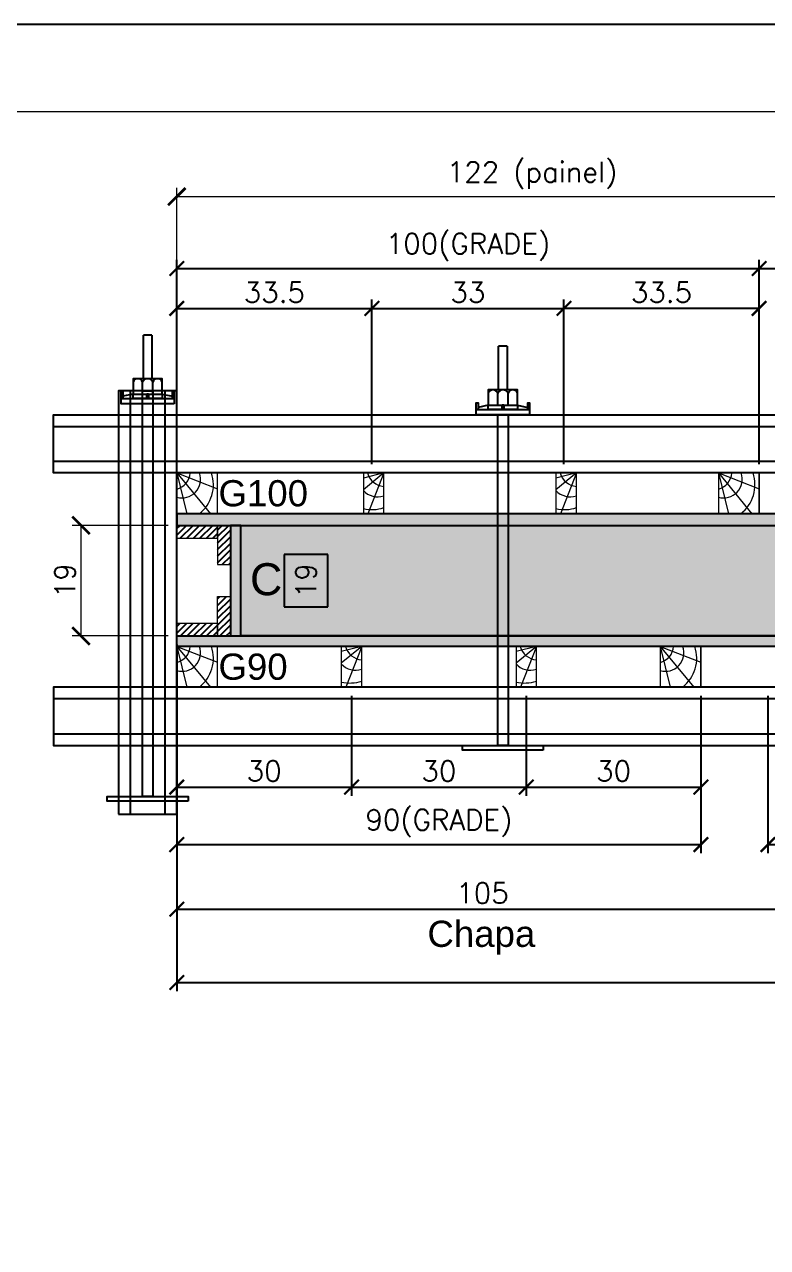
# Model space of a CAD drawing. Extents: x -23436 to 4767, y -4131 to 9755.
# Drawn here: x -15534.5 to -15279.3, y 2411.9 to 2832.3 of the extents above; entities that cross this region are included whole.
import ezdxf
from ezdxf.enums import TextEntityAlignment as Align

# ---------------------------------------------------------------- set-up
doc = ezdxf.new("R2010")
doc.units = 0
doc.header["$PDMODE"] = 2
doc.header["$PDSIZE"] = 10
doc.linetypes.add('CABLIN', pattern=[0.35, 0.25, -0.1])
doc.linetypes.add('HIDDEN', pattern=[9.525, 6.35, -3.175])
doc.layers.get('0').update_dxf_attribs({"lineweight": 13})
doc.layers.get('Defpoints').update_dxf_attribs({"lineweight": 13})
for name, color, linetype in [('Barra de Ancoragem', 20, 'Continuous'), ('CHAPA', 1, 'Continuous'), ('Concreto', 250, 'HIDDEN'), ('Cota', 4, 'Continuous'), ('Cota Seção (2x)', 4, 'Continuous'), ('Hachura', 252, 'CABLIN'), ('MB Logo', 254, 'Continuous'), ('Painéis', 30, 'Continuous'), ('Perfil Metálico', 224, 'Continuous'), ('TEXTO_GERAL', 7, 'Continuous')]:
    doc.layers.add(name, color=color, linetype=linetype)
for name, color, linetype, lineweight in [('contorno de painel', 7, 'Continuous', 13), ('FOLHA MB', 7, 'Continuous', 13), ('Madeira', 100, 'Continuous', 13), ('sarrafo', 93, 'Continuous', 13), ('Texto Seção', 7, 'Continuous', 15)]:
    doc.layers.add(name, color=color, linetype=linetype, lineweight=lineweight)
doc.layers.add('Laje_Perimetro', color=7, linetype='Continuous', plot=False)
doc.styles.add('ARIAL', font='arial.ttf', dxfattribs={"oblique": 15, "height": 25})
doc.styles.add('ROMANS', font='romans.shx')
doc.styles.add('SANSSERIF', font='sas_____.pfb')
doc.dimstyles.new('COTA SECAO', dxfattribs={"dimtxt": 7, "dimasz": 5, "dimexe": 3, "dimexo": 3, "dimgap": 2, "dimtad": 3, "dimdec": 1, "dimlfac": 0.5, "dimzin": 12, "dimdsep": 46, "dimtxsty": 'ROMANS', "dimblk": 'ARCHTICK', "dimcen": 0, "dimclrd": 4, "dimclre": 4, "dimclrt": 1, "dimadec": 1, "dimazin": 3, "dimtfac": 1, "dimtdec": 1, "dimtmove": 0, "dimatfit": 3, "dimldrblk": 'OBLIQUE', "dimfxl": 0, "dimtolj": 1, "dimtzin": 12, "dimarcsym": 0})
doc.dimstyles.new('SECÇÃO 2', dxfattribs={"dimtxt": 7, "dimasz": 6, "dimexe": 0.18, "dimexo": 2, "dimgap": -4, "dimtad": 3, "dimdec": 1, "dimlfac": 0.5, "dimzin": 12, "dimdsep": 46, "dimtxsty": 'ROMANS', "dimblk": 'ARCHTICK', "dimcen": 0.09, "dimse1": 1, "dimse2": 1, "dimsd1": 1, "dimsd2": 1, "dimclrd": 180, "dimclre": 5, "dimclrt": 1, "dimadec": 0, "dimazin": 3, "dimtfac": 1, "dimtdec": 1, "dimtofl": 0, "dimtmove": 0, "dimatfit": 3, "dimldrblk": 'ARCHTICK', "dimfxl": 0, "dimtolj": 1, "dimtzin": 0, "dimarcsym": 0})
pattern_1 = [(45, (-5979.23, 25551.5272), (-1.12253202, 1.12253202), [])]

# ---------------------------------------------------------------- blocks, each defined once
blk = doc.blocks.new('A$C169d8357')
at = {"layer": 'FOLHA MB', "color": 1}
for points in [[(0, 1199.94), (0, 149.94), (1485.02, 149.94), (1485.02, 1199.94)], [(70, 1169.94), (70, 179.94), (1455.02, 179.94), (1455.02, 1169.94)]]:
    blk.add_lwpolyline(points, close=True, dxfattribs=at)
blk = doc.blocks.new('ERTYERTYUYTURTYUTRYU')
at = {"layer": 'Barra de Ancoragem'}
for p, q in [((8963.33, 10873.8), (8963.33, 10855.54)), ((8964.88, 10869.68), (8964.1, 10873.21)), ((8985.14, 10863.2), (8985.14, 10866.14)), ((8964.88, 10859.66), (8964.1, 10856.13))]:
    blk.add_line(p, q, dxfattribs=at)
at = {"layer": 'Barra de Ancoragem', "flags": 128}
for points in [[(8961.54, 10855.54), (8961.54, 10873.8), (8963.33, 10873.8), (8963.33, 10855.54)], [(8963.33, 10873.8), (8965.7, 10873.8), (8965.7, 10873.21), (8963.33, 10873.21)], [(8963.33, 10869.68), (8964.88, 10869.68), (8964.88, 10859.66), (8963.33, 10859.66)], [(8963.33, 10856.13), (8965.7, 10856.13), (8965.7, 10855.54), (8963.33, 10855.54)]]:
    blk.add_lwpolyline(points, close=True, dxfattribs=at)
for points in [[(8964.88, 10859.66), (8970.14, 10859.66), (8970.14, 10869.68), (8964.88, 10869.68)], [(8985.14, 10863.2), (8970.14, 10863.2), (8970.14, 10866.14), (8985.14, 10866.14)], [(8964.88, 10864.37), (8963.33, 10864.37), (8963.33, 10864.96), (8964.88, 10864.96), (8964.88, 10864.37), (8964.88, 10864.96)]]:
    blk.add_lwpolyline(points, dxfattribs=at)
for points in [[(8964.88, 10866.44), (8968.96, 10866.44, 0.729796), (8968.96, 10869.68, 0.729796)], [(8964.88, 10862.9), (8968.96, 10862.9, 0.666667), (8968.96, 10866.44, 0.666667)]]:
    blk.add_lwpolyline(points, format="xyb", dxfattribs=at)
at = {"layer": 'Barra de Ancoragem'}
blk.add_arc((8968.44, 10861.28), 1.7, 287.7564, 72.2436, dxfattribs=at)
blk = doc.blocks.new('*D1326')
at = {"layer": 'contorno de painel', "color": 180, "lineweight": -2, "transparency": 16777216}
for p, q in [((-15169.08, 2655.22), (-15195.08, 2655.22)), ((-15195.08, 2655.22), (-15195.08, 2640.22)), ((-15169.08, 2640.22), (-15169.08, 2655.22)), ((-15195.08, 2640.22), (-15169.08, 2640.22))]:
    blk.add_line(p, q, dxfattribs=at)
at = {"layer": 'Defpoints', "color": 0, "transparency": 16777216}
for p in [(-14990.18, 2660.12), (-14990.18, 2636.22), (-15460.18, 2622.12)]:
    blk.add_point(p, dxfattribs=at)
at = {"layer": 'contorno de painel', "color": 1, "transparency": 16777216, "insert": (-15182.08, 2647.72), "char_height": 7, "attachment_point": 5, "style": 'ROMANS'}
blk.add_mtext('\\A1;235', dxfattribs=at)
blk = doc.blocks.new('_ArchTick')
at = {"color": 0, "linetype": 'ByBlock', "const_width": 0.15}
blk.add_lwpolyline([(-0.5, -0.5), (0.5, 0.5)], dxfattribs=at)
blk = doc.blocks.new('*D1327')
at = {"layer": 'contorno de painel', "color": 180, "lineweight": -2, "transparency": 16777216}
for p, q in [((-15430.31, 2650.12), (-15445.31, 2650.12)), ((-15445.31, 2650.12), (-15445.31, 2632.12)), ((-15430.31, 2632.12), (-15430.31, 2650.12)), ((-15445.31, 2632.12), (-15430.31, 2632.12))]:
    blk.add_line(p, q, dxfattribs=at)
at = {"layer": 'Defpoints', "color": 0, "transparency": 16777216}
for p in [(-15460.18, 2660.12), (-15426.31, 2660.12), (-15460.18, 2622.12)]:
    blk.add_point(p, dxfattribs=at)
at = {"layer": 'contorno de painel', "color": 1, "transparency": 16777216, "insert": (-15437.81, 2641.12), "char_height": 7, "attachment_point": 5, "rotation": 90, "style": 'ROMANS'}
blk.add_mtext('\\A1;19', dxfattribs=at)
blk = doc.blocks.new('*D1331')
at = {"layer": 'Cota', "color": 4, "lineweight": -2, "transparency": 16777216}
for p, q in [((-15282.18, 2681.16), (-15282.18, 2751.4)), ((-15245.18, 2681.12), (-15245.18, 2751.4)), ((-15282.18, 2748.4), (-15245.18, 2748.4))]:
    blk.add_line(p, q, dxfattribs=at)
at = {"layer": 'Defpoints', "color": 0, "transparency": 16777216}
for p in [(-15245.18, 2748.4), (-15282.18, 2678.16), (-15245.18, 2678.12)]:
    blk.add_point(p, dxfattribs=at)
at = {"layer": 'Cota', "color": 4, "lineweight": -2, "transparency": 16777216, "xscale": 5, "yscale": 5, "zscale": 5, "rotation": 180}
blk.add_blockref('_ArchTick', (-15282.18, 2748.4), dxfattribs=at)
at = {"layer": 'Cota', "color": 4, "lineweight": -2, "transparency": 16777216, "xscale": 5, "yscale": 5, "zscale": 5}
blk.add_blockref('_ArchTick', (-15245.18, 2748.4), dxfattribs=at)
at = {"layer": 'Cota', "color": 1, "transparency": 16777216, "insert": (-15263.68, 2753.9), "char_height": 7, "attachment_point": 5, "style": 'ROMANS'}
blk.add_mtext('\\A1;18.5', dxfattribs=at)
blk = doc.blocks.new('_OBLIQUE')
at = {"color": 0, "linetype": 'ByBlock', "lineweight": -2}
for p, q in [((0, 0), (-1, 0)), ((-0.5, -0.5), (0.5, 0.5))]:
    blk.add_line(p, q, dxfattribs=at)
blk = doc.blocks.new('*D1247')
at = {"layer": 'Cota Seção (2x)', "color": 4, "lineweight": 5, "transparency": 16777216}
for p, q in [((-15485.18, 2660.12), (-15518.1, 2660.12)), ((-15515.1, 2660.12), (-15515.1, 2622.12)), ((-15485.18, 2622.12), (-15518.1, 2622.12))]:
    blk.add_line(p, q, dxfattribs=at)
at = {"layer": 'Defpoints', "color": 0, "transparency": 16777216}
for p in [(-15482.18, 2660.12), (-15515.1, 2622.12), (-15482.18, 2622.12)]:
    blk.add_point(p, dxfattribs=at)
at = {"layer": 'Cota Seção (2x)', "color": 4, "lineweight": 5, "transparency": 16777216, "xscale": 6, "yscale": 6, "zscale": 6}
for p, rotation in [((-15515.1, 2660.12), 90), ((-15515.1, 2622.12), 270)]:
    blk.add_blockref('_ArchTick', p, dxfattribs=dict(at, rotation=rotation))
at = {"layer": 'Cota Seção (2x)', "color": 1, "transparency": 16777216, "insert": (-15520.6, 2641.12), "char_height": 7, "attachment_point": 5, "rotation": 90, "style": 'ROMANS'}
blk.add_mtext('\\A1;19', dxfattribs=at)
blk = doc.blocks.new('*D1249')
at = {"layer": 'Cota', "color": 4, "lineweight": -2, "transparency": 16777216}
for p, q in [((-15482.18, 2615.52), (-15482.18, 2547.41)), ((-15302.18, 2601.52), (-15302.18, 2547.41)), ((-15482.18, 2550.41), (-15302.18, 2550.41))]:
    blk.add_line(p, q, dxfattribs=at)
at = {"layer": 'Defpoints', "color": 0, "transparency": 16777216}
for p in [(-15482.18, 2618.52), (-15302.18, 2604.52), (-15302.18, 2550.41)]:
    blk.add_point(p, dxfattribs=at)
at = {"layer": 'Cota', "color": 4, "lineweight": -2, "transparency": 16777216, "xscale": 5, "yscale": 5, "zscale": 5, "rotation": 180}
blk.add_blockref('_ArchTick', (-15482.18, 2550.41), dxfattribs=at)
at = {"layer": 'Cota', "color": 4, "lineweight": -2, "transparency": 16777216, "xscale": 5, "yscale": 5, "zscale": 5}
blk.add_blockref('_ArchTick', (-15302.18, 2550.41), dxfattribs=at)
at = {"layer": 'Cota', "color": 1, "transparency": 16777216, "insert": (-15392.18, 2557.75), "char_height": 7, "attachment_point": 5, "style": 'ROMANS'}
blk.add_mtext('\\A1;90(GRADE)', dxfattribs=at)
blk = doc.blocks.new('PONTALETE')
at = {"layer": 'Madeira'}
for q in [(2.71, 7), (7, 5.76), (7, 1.74)]:
    blk.add_line((0, 0), q, dxfattribs=at)
blk.add_lwpolyline([(0, 0), (7, 0), (7, 7), (0, 7)], close=True, dxfattribs=at)
for centre, radius, start, end in [((2.04, 0.06), 6.23, 37.2818, 109.0913), ((1.09, 0.9), 3.19, 343.603, 109.9847), ((-0.21, -0.78), 3.09, 14.6322, 86.0383)]:
    blk.add_arc(centre, radius, start, end, dxfattribs=at)
blk = doc.blocks.new('MEIO PONTALETE')
at = {"layer": 'Madeira'}
for q in [(2.71, 7), (3.5, 2.88), (3.5, 0.87)]:
    blk.add_line((0, 0), q, dxfattribs=at)
blk.add_lwpolyline([(0, 0), (3.5, 0), (3.5, 7), (0, 7)], close=True, dxfattribs=at)
for centre, radius, start, end in [((2.04, 0.06), 6.23, 76.4499, 109.0913), ((1.09, 0.9), 3.19, 40.9063, 109.9847), ((-0.21, -0.78), 3.09, 14.6322, 86.0383)]:
    blk.add_arc(centre, radius, start, end, dxfattribs=at)
blk = doc.blocks.new('*D1250')
at = {"layer": 'Cota', "color": 4, "lineweight": -2, "transparency": 16777216}
for p, q in [((-15482.18, 2601.52), (-15482.18, 2567.19)), ((-15422.18, 2601.52), (-15422.18, 2567.19)), ((-15482.18, 2570.19), (-15422.18, 2570.19))]:
    blk.add_line(p, q, dxfattribs=at)
at = {"layer": 'Defpoints', "color": 0, "transparency": 16777216}
for p in [(-15482.18, 2604.52), (-15422.18, 2604.52), (-15422.18, 2570.19)]:
    blk.add_point(p, dxfattribs=at)
at = {"layer": 'Cota', "color": 4, "lineweight": -2, "transparency": 16777216, "xscale": 5, "yscale": 5, "zscale": 5, "rotation": 180}
blk.add_blockref('_ArchTick', (-15482.18, 2570.19), dxfattribs=at)
at = {"layer": 'Cota', "color": 4, "lineweight": -2, "transparency": 16777216, "xscale": 5, "yscale": 5, "zscale": 5}
blk.add_blockref('_ArchTick', (-15422.18, 2570.19), dxfattribs=at)
at = {"layer": 'Cota', "color": 1, "transparency": 16777216, "insert": (-15452.18, 2575.69), "char_height": 7, "attachment_point": 5, "style": 'ROMANS'}
blk.add_mtext('\\A1;30', dxfattribs=at)
blk = doc.blocks.new('*D1251')
at = {"layer": 'Cota', "color": 4, "lineweight": -2, "transparency": 16777216}
for p, q in [((-15422.18, 2601.52), (-15422.18, 2567.19)), ((-15362.18, 2601.52), (-15362.18, 2567.19)), ((-15422.18, 2570.19), (-15362.18, 2570.19))]:
    blk.add_line(p, q, dxfattribs=at)
at = {"layer": 'Defpoints', "color": 0, "transparency": 16777216}
for p in [(-15422.18, 2604.52), (-15362.18, 2604.52), (-15362.18, 2570.19)]:
    blk.add_point(p, dxfattribs=at)
at = {"layer": 'Cota', "color": 4, "lineweight": -2, "transparency": 16777216, "xscale": 5, "yscale": 5, "zscale": 5, "rotation": 180}
blk.add_blockref('_ArchTick', (-15422.18, 2570.19), dxfattribs=at)
at = {"layer": 'Cota', "color": 4, "lineweight": -2, "transparency": 16777216, "xscale": 5, "yscale": 5, "zscale": 5}
blk.add_blockref('_ArchTick', (-15362.18, 2570.19), dxfattribs=at)
at = {"layer": 'Cota', "color": 1, "transparency": 16777216, "insert": (-15392.18, 2575.69), "char_height": 7, "attachment_point": 5, "style": 'ROMANS'}
blk.add_mtext('\\A1;30', dxfattribs=at)
blk = doc.blocks.new('*D1252')
at = {"layer": 'Cota', "color": 4, "lineweight": -2, "transparency": 16777216}
for p, q in [((-15362.18, 2601.52), (-15362.18, 2567.19)), ((-15302.18, 2601.52), (-15302.18, 2567.19)), ((-15362.18, 2570.19), (-15302.18, 2570.19))]:
    blk.add_line(p, q, dxfattribs=at)
at = {"layer": 'Defpoints', "color": 0, "transparency": 16777216}
for p in [(-15362.18, 2604.52), (-15302.18, 2604.52), (-15302.18, 2570.19)]:
    blk.add_point(p, dxfattribs=at)
at = {"layer": 'Cota', "color": 4, "lineweight": -2, "transparency": 16777216, "xscale": 5, "yscale": 5, "zscale": 5, "rotation": 180}
blk.add_blockref('_ArchTick', (-15362.18, 2570.19), dxfattribs=at)
at = {"layer": 'Cota', "color": 4, "lineweight": -2, "transparency": 16777216, "xscale": 5, "yscale": 5, "zscale": 5}
blk.add_blockref('_ArchTick', (-15302.18, 2570.19), dxfattribs=at)
at = {"layer": 'Cota', "color": 1, "transparency": 16777216, "insert": (-15332.18, 2575.69), "char_height": 7, "attachment_point": 5, "style": 'ROMANS'}
blk.add_mtext('\\A1;30', dxfattribs=at)
blk = doc.blocks.new('*D1253')
at = {"layer": 'Cota', "color": 4, "lineweight": -2, "transparency": 16777216}
for p, q in [((-15279.18, 2601.52), (-15279.18, 2547.41)), ((-15079.18, 2601.52), (-15079.18, 2547.41)), ((-15279.18, 2550.41), (-15079.18, 2550.41))]:
    blk.add_line(p, q, dxfattribs=at)
at = {"layer": 'Defpoints', "color": 0, "transparency": 16777216}
for p in [(-15279.18, 2604.52), (-15079.18, 2604.52), (-15079.18, 2550.41)]:
    blk.add_point(p, dxfattribs=at)
at = {"layer": 'Cota', "color": 4, "lineweight": -2, "transparency": 16777216, "xscale": 5, "yscale": 5, "zscale": 5, "rotation": 180}
blk.add_blockref('_ArchTick', (-15279.18, 2550.41), dxfattribs=at)
at = {"layer": 'Cota', "color": 4, "lineweight": -2, "transparency": 16777216, "xscale": 5, "yscale": 5, "zscale": 5}
blk.add_blockref('_ArchTick', (-15079.18, 2550.41), dxfattribs=at)
at = {"layer": 'Cota', "color": 1, "transparency": 16777216, "insert": (-15179.18, 2557.75), "char_height": 7, "attachment_point": 5, "style": 'ROMANS'}
blk.add_mtext('\\A1;100(GRADE)', dxfattribs=at)
blk = doc.blocks.new('*D1254')
at = {"layer": 'Cota', "color": 4, "lineweight": -2, "transparency": 16777216}
for p, q in [((-15272.18, 2615.52), (-15272.18, 2525.23)), ((-15482.18, 2601.52), (-15482.18, 2525.23)), ((-15482.18, 2528.23), (-15272.18, 2528.23))]:
    blk.add_line(p, q, dxfattribs=at)
at = {"layer": 'Defpoints', "color": 0, "transparency": 16777216}
for p in [(-15272.18, 2618.52), (-15482.18, 2604.52), (-15272.18, 2528.23)]:
    blk.add_point(p, dxfattribs=at)
at = {"layer": 'Cota', "color": 4, "lineweight": -2, "transparency": 16777216, "xscale": 5, "yscale": 5, "zscale": 5, "rotation": 180}
blk.add_blockref('_ArchTick', (-15482.18, 2528.23), dxfattribs=at)
at = {"layer": 'Cota', "color": 4, "lineweight": -2, "transparency": 16777216, "xscale": 5, "yscale": 5, "zscale": 5}
blk.add_blockref('_ArchTick', (-15272.18, 2528.23), dxfattribs=at)
at = {"layer": 'Cota', "color": 1, "transparency": 16777216, "insert": (-15377.18, 2533.73), "char_height": 7, "attachment_point": 5, "style": 'ROMANS'}
blk.add_mtext('\\A1;105 ', dxfattribs=at)
blk = doc.blocks.new('*D1262')
at = {"layer": 'Cota Seção (2x)', "color": 4, "lineweight": 5, "transparency": 16777216}
for p, q in [((-15482.18, 2681.17), (-15482.18, 2776.08)), ((-15238.18, 2667.12), (-15238.18, 2776.08)), ((-15482.18, 2773.08), (-15238.18, 2773.08))]:
    blk.add_line(p, q, dxfattribs=at)
at = {"layer": 'Defpoints', "color": 0, "transparency": 16777216}
for p in [(-15238.18, 2773.08), (-15482.18, 2678.17), (-15238.18, 2664.12)]:
    blk.add_point(p, dxfattribs=at)
at = {"layer": 'Cota Seção (2x)', "color": 4, "lineweight": 5, "transparency": 16777216, "xscale": 6, "yscale": 6, "zscale": 6, "rotation": 180}
blk.add_blockref('_ArchTick', (-15482.18, 2773.08), dxfattribs=at)
at = {"layer": 'Cota Seção (2x)', "color": 4, "lineweight": 5, "transparency": 16777216, "xscale": 6, "yscale": 6, "zscale": 6}
blk.add_blockref('_ArchTick', (-15238.18, 2773.08), dxfattribs=at)
at = {"layer": 'Cota Seção (2x)', "color": 1, "transparency": 16777216, "insert": (-15360.18, 2780.41), "char_height": 7, "attachment_point": 5, "style": 'ROMANS'}
blk.add_mtext('\\A1;122 (painel)', dxfattribs=at)
blk = doc.blocks.new('*D1280')
at = {"layer": 'Cota', "color": 4, "lineweight": -2, "transparency": 16777216}
for p, q in [((-15482.18, 2619.12), (-15482.18, 2499.99)), ((-15028.18, 2619.12), (-15028.18, 2499.99)), ((-15482.18, 2502.99), (-15028.18, 2502.99))]:
    blk.add_line(p, q, dxfattribs=at)
at = {"layer": 'Defpoints', "color": 0, "transparency": 16777216}
for p in [(-15482.18, 2622.12), (-15028.18, 2622.12), (-15028.18, 2502.99)]:
    blk.add_point(p, dxfattribs=at)
at = {"layer": 'Cota', "color": 4, "lineweight": -2, "transparency": 16777216, "xscale": 5, "yscale": 5, "zscale": 5, "rotation": 180}
blk.add_blockref('_ArchTick', (-15482.18, 2502.99), dxfattribs=at)
at = {"layer": 'Cota', "color": 4, "lineweight": -2, "transparency": 16777216, "xscale": 5, "yscale": 5, "zscale": 5}
blk.add_blockref('_ArchTick', (-15028.18, 2502.99), dxfattribs=at)
at = {"layer": 'Cota', "color": 1, "transparency": 16777216, "insert": (-15255.18, 2508.49), "char_height": 7, "attachment_point": 5, "style": 'ROMANS'}
blk.add_mtext('\\A1;227', dxfattribs=at)
blk = doc.blocks.new('*D1339')
at = {"layer": 'Cota Seção (2x)', "color": 4, "lineweight": -2, "transparency": 16777216}
for p, q in [((-15482.18, 2681.16), (-15482.18, 2737.69)), ((-15415.18, 2681.13), (-15415.18, 2737.69)), ((-15482.18, 2734.69), (-15415.18, 2734.69))]:
    blk.add_line(p, q, dxfattribs=at)
at = {"layer": 'Defpoints', "color": 0, "transparency": 16777216}
for p in [(-15415.18, 2734.69), (-15482.18, 2678.16), (-15415.18, 2678.13)]:
    blk.add_point(p, dxfattribs=at)
at = {"layer": 'Cota Seção (2x)', "color": 4, "lineweight": -2, "transparency": 16777216, "xscale": 5, "yscale": 5, "zscale": 5, "rotation": 180}
blk.add_blockref('_ArchTick', (-15482.18, 2734.69), dxfattribs=at)
at = {"layer": 'Cota Seção (2x)', "color": 4, "lineweight": -2, "transparency": 16777216, "xscale": 5, "yscale": 5, "zscale": 5}
blk.add_blockref('_ArchTick', (-15415.18, 2734.69), dxfattribs=at)
at = {"layer": 'Cota Seção (2x)', "color": 1, "transparency": 16777216, "insert": (-15448.68, 2740.19), "char_height": 7, "attachment_point": 5, "style": 'ROMANS'}
blk.add_mtext('\\A1;33.5', dxfattribs=at)
blk = doc.blocks.new('*D1340')
at = {"layer": 'Cota Seção (2x)', "color": 4, "lineweight": -2, "transparency": 16777216}
for p, q in [((-15349.22, 2681.15), (-15349.22, 2737.69)), ((-15282.18, 2681.16), (-15282.18, 2737.69)), ((-15282.18, 2734.69), (-15349.22, 2734.69))]:
    blk.add_line(p, q, dxfattribs=at)
at = {"layer": 'Defpoints', "color": 0, "transparency": 16777216}
for p in [(-15349.22, 2734.69), (-15349.22, 2678.15), (-15282.18, 2678.16)]:
    blk.add_point(p, dxfattribs=at)
at = {"layer": 'Cota Seção (2x)', "color": 4, "lineweight": -2, "transparency": 16777216, "xscale": 5, "yscale": 5, "zscale": 5, "rotation": 180}
blk.add_blockref('_ArchTick', (-15349.22, 2734.69), dxfattribs=at)
at = {"layer": 'Cota Seção (2x)', "color": 4, "lineweight": -2, "transparency": 16777216, "xscale": 5, "yscale": 5, "zscale": 5}
blk.add_blockref('_ArchTick', (-15282.18, 2734.69), dxfattribs=at)
at = {"layer": 'Cota Seção (2x)', "color": 1, "transparency": 16777216, "insert": (-15315.7, 2740.19), "char_height": 7, "attachment_point": 5, "style": 'ROMANS'}
blk.add_mtext('\\A1;33.5', dxfattribs=at)
blk = doc.blocks.new('*D1341')
at = {"layer": 'Cota Seção (2x)', "color": 4, "lineweight": -2, "transparency": 16777216}
for p, q in [((-15415.18, 2681.16), (-15415.18, 2737.69)), ((-15349.22, 2681.15), (-15349.22, 2737.69)), ((-15415.18, 2734.69), (-15349.22, 2734.69))]:
    blk.add_line(p, q, dxfattribs=at)
at = {"layer": 'Defpoints', "color": 0, "transparency": 16777216}
for p in [(-15349.22, 2734.69), (-15415.18, 2678.16), (-15349.22, 2678.15)]:
    blk.add_point(p, dxfattribs=at)
at = {"layer": 'Cota Seção (2x)', "color": 4, "lineweight": -2, "transparency": 16777216, "xscale": 5, "yscale": 5, "zscale": 5, "rotation": 180}
blk.add_blockref('_ArchTick', (-15415.18, 2734.69), dxfattribs=at)
at = {"layer": 'Cota Seção (2x)', "color": 4, "lineweight": -2, "transparency": 16777216, "xscale": 5, "yscale": 5, "zscale": 5}
blk.add_blockref('_ArchTick', (-15349.22, 2734.69), dxfattribs=at)
at = {"layer": 'Cota Seção (2x)', "color": 1, "transparency": 16777216, "insert": (-15382.2, 2740.19), "char_height": 7, "attachment_point": 5, "style": 'ROMANS'}
blk.add_mtext('\\A1;33', dxfattribs=at)
blk = doc.blocks.new('*D1342')
at = {"layer": 'Cota Seção (2x)', "color": 4, "lineweight": -2, "transparency": 16777216}
for p, q in [((-15482.18, 2681.16), (-15482.18, 2751.4)), ((-15282.18, 2681.12), (-15282.18, 2751.4)), ((-15482.18, 2748.4), (-15282.18, 2748.4))]:
    blk.add_line(p, q, dxfattribs=at)
at = {"layer": 'Defpoints', "color": 0, "transparency": 16777216}
for p in [(-15282.18, 2748.4), (-15482.18, 2678.16), (-15282.18, 2678.12)]:
    blk.add_point(p, dxfattribs=at)
at = {"layer": 'Cota Seção (2x)', "color": 4, "lineweight": -2, "transparency": 16777216, "xscale": 5, "yscale": 5, "zscale": 5, "rotation": 180}
blk.add_blockref('_ArchTick', (-15482.18, 2748.4), dxfattribs=at)
at = {"layer": 'Cota Seção (2x)', "color": 4, "lineweight": -2, "transparency": 16777216, "xscale": 5, "yscale": 5, "zscale": 5}
blk.add_blockref('_ArchTick', (-15282.18, 2748.4), dxfattribs=at)
at = {"layer": 'Cota Seção (2x)', "color": 1, "transparency": 16777216, "insert": (-15382.18, 2755.73), "char_height": 7, "attachment_point": 5, "style": 'ROMANS'}
blk.add_mtext('\\A1;100(GRADE)', dxfattribs=at)

msp = doc.modelspace()

# ---------------------------------------------------------------- hatches: boundary and pattern name
at = {"layer": 'Concreto'}
h = msp.add_hatch(dxfattribs=at)
h.set_pattern_fill('AR-CONC', color=256, scale=0.1, angle=-270)
h.set_pattern_definition([(140, (1422.901, 4570.816), (1.593909, 18.218467), [1.905, -20.955]), (85, (1422.901, 4570.816), (-19.105685, -3.524342), [1.524, -16.764058]), (190.45144, (1423.034, 4572.334), (-17.511775, 14.694125), [1.619, -17.809024]), (136.1842, (1417.82, 4570.816), (4.204233, 27.107904), [2.8575, -31.4325]), (186.63556, (1418.171, 4573.075), (-24.742612, 23.740413), [2.428502, -26.71356]), (81.18415, (1417.82, 4570.816), (-24.742612, 23.740413), [2.285997, -25.145973]), (111, (1419.091, 4573.356), (10.22652, 15.161439), [1.905, -20.955]), (56, (1419.091, 4573.356), (-18.418797, 6.180203), [1.524, -16.764]), (161.45145, (1419.943, 4574.62), (-8.192277, 21.341642), [1.619, -17.808994]), (127.5, (1422.901, 4570.816), (-8.455504, 0.3088603), [0, -16.5608, 0, -17.018, 0, -16.8275]), (97.5, (1422.901, 4570.816), (-10.0180575, 6.6819663), [0, -9.7028, 0, -16.1798, 0, -6.4135]), (57.5, (1422.901, 4565.1516), (0.5728744, 13.5590595), [0, -6.35, 0, -19.812, 0, -26.289]), (47.5, (1422.901, 4562.612), (-2.542649, 14.812918), [0, -8.255, 0, -13.1572, 0, -18.669])])
h.paths.add_polyline_path([(-15460.182, 2622.119), (-15460.182, 2660.119), (-14990.182, 2660.119), (-14990.182, 2164.117), (-15460.182, 2164.117), (-15460.182, 2202.117), (-15028.182, 2202.117), (-15028.182, 2622.119)])
at = {"layer": 'Hachura'}
h = msp.add_hatch(color=256, dxfattribs=at)
h.dxf.hatch_style = 1
h.paths.add_polyline_path([(-14968.182, 2660.119), (-14968.182, 2664.119), (-15482.182, 2664.119), (-15482.182, 2660.119)])
h = msp.add_hatch(dxfattribs=at)
h.set_pattern_fill('ANSI31', color=256, scale=0.5, style=0)
h.set_pattern_definition([(45, (-5979.23, 25551.5272), (-1.12253202, 1.12253202), [])])
h.paths.add_polyline_path([(-15468.182, 2660.119), (-15468.182, 2655.719), (-15482.182, 2655.719), (-15482.182, 2660.119)])
h = msp.add_hatch(dxfattribs=at)
h.set_pattern_fill('ANSI31', color=256, scale=0.5, style=0)
h.set_pattern_definition([(45, (-5979.23, 25541.5272), (-1.12253202, 1.12253202), [])])
h.paths.add_polyline_path([(-15468.182, 2660.119), (-15463.782, 2660.119), (-15463.782, 2646.619), (-15468.182, 2646.619)])
h = msp.add_hatch(color=256, dxfattribs=at)
h.dxf.hatch_style = 1
h.paths.add_polyline_path([(-15460.182, 2660.119), (-15463.782, 2660.119), (-15463.782, 2622.119), (-15460.182, 2622.119)])
h = msp.add_hatch(dxfattribs=at)
h.set_pattern_fill('ANSI31', color=256, scale=0.5, style=0)
h.set_pattern_definition(pattern_1)
h.paths.add_polyline_path([(-15468.182, 2622.119), (-15463.782, 2622.119), (-15463.782, 2635.619), (-15468.182, 2635.619)])
h = msp.add_hatch(dxfattribs=at)
h.set_pattern_fill('ANSI31', color=256, scale=0.5, style=0)
h.set_pattern_definition(pattern_1)
h.paths.add_polyline_path([(-15468.182, 2622.119), (-15468.182, 2626.519), (-15482.182, 2626.519), (-15482.182, 2622.119)])
h = msp.add_hatch(color=256, dxfattribs=at)
h.dxf.hatch_style = 1
h.paths.add_polyline_path([(-15028.182, 2618.519), (-15028.182, 2622.119), (-15482.182, 2622.119), (-15482.182, 2618.519)])

# ---------------------------------------------------------------- linework, layer by layer
msp.add_lwpolyline([(-15482.182, 2604.519), (-15482.182, 2618.519), (-15302.182, 2618.519), (-15302.182, 2604.519)], close=True)
at = {"layer": 'Barra de Ancoragem', "flags": 128}
for points in [[(-15493.958, 2566.895), (-15493.958, 2706.322), (-15490.406, 2706.322), (-15490.406, 2566.895)], [(-15371.958, 2584.519), (-15371.958, 2698.119), (-15368.406, 2698.119), (-15368.406, 2584.519)], [(-15356.314, 2582.919), (-15384.05, 2582.919), (-15384.05, 2584.519), (-15356.314, 2584.519)], [(-15478.314, 2565.295), (-15506.05, 2565.295), (-15506.05, 2566.895), (-15478.314, 2566.895)]]:
    msp.add_lwpolyline(points, close=True, dxfattribs=at)
at = {"layer": 'CHAPA'}
for points in [[(-14968.182, 2660.119), (-14968.182, 2664.119), (-15482.182, 2664.119), (-15482.182, 2660.119)], [(-15460.182, 2660.119), (-15463.782, 2660.119), (-15463.782, 2622.119), (-15460.182, 2622.119)], [(-15482.182, 2622.119), (-15028.182, 2622.119), (-15028.182, 2618.519), (-15482.182, 2618.519)]]:
    msp.add_lwpolyline(points, close=True, dxfattribs=at)
at = {"layer": 'contorno de painel'}
for points in [[(-14990.182, 2164.117), (-14990.182, 2202.117), (-14990.182, 2202.117), (-14990.182, 2660.119), (-15460.182, 2660.119), (-15460.182, 2622.119), (-15028.182, 2622.119), (-15028.182, 2202.117), (-15460.182, 2202.117), (-15460.182, 2164.117)], [(-15028.182, 2622.119), (-15482.182, 2622.119), (-15482.182, 2618.519), (-15028.182, 2618.519)]]:
    msp.add_lwpolyline(points, close=True, dxfattribs=at)
at = {"layer": 'Laje_Perimetro'}
msp.add_lwpolyline([(-14436.356, 2832.259), (-15921.377, 2832.259), (-15921.377, 1782.259), (-14436.356, 1782.259)], close=True, dxfattribs=at)
at = {"layer": 'Madeira'}
msp.add_lwpolyline([(-15482.182, 2664.119), (-15482.182, 2678.119), (-15282.182, 2678.119), (-15282.182, 2664.119)], close=True, dxfattribs=at)
at = {"layer": 'Painéis', "color": 32, "true_color": 0xcd6928}
msp.add_lwpolyline([(-15460.182, 2622.119), (-15460.182, 2660.119), (-14990.182, 2660.119), (-14990.182, 2164.117), (-15460.182, 2164.117), (-15460.182, 2202.117), (-15028.182, 2202.117), (-15028.182, 2622.119)], close=True, dxfattribs=at)
at = {"layer": 'Perfil Metálico'}
for points in [[(-15502.182, 2560.895), (-15482.182, 2560.895), (-15482.182, 2706.322), (-15502.182, 2706.322)], [(-15486.182, 2706.322), (-15498.182, 2706.322), (-15498.182, 2560.895), (-15486.182, 2560.895)], [(-14924.603, 2698.119), (-14924.603, 2678.119), (-15524.58, 2678.119), (-15524.58, 2698.119)], [(-15524.58, 2682.119), (-15524.58, 2694.119), (-14924.603, 2694.119), (-14924.603, 2682.119)], [(-15031.782, 2584.519), (-15031.782, 2604.519), (-15524.58, 2604.519), (-15524.58, 2584.519)], [(-15524.58, 2600.519), (-15524.58, 2588.519), (-15031.782, 2588.519), (-15031.782, 2600.519)]]:
    msp.add_lwpolyline(points, close=True, dxfattribs=at)
at = {"layer": 'sarrafo'}
for points in [[(-15482.182, 2655.719), (-15468.182, 2655.719), (-15468.182, 2660.119), (-15482.182, 2660.119)], [(-15482.182, 2655.719), (-15468.182, 2655.719), (-15468.182, 2660.119), (-15482.182, 2660.119)], [(-15463.782, 2646.619), (-15463.782, 2660.119), (-15468.182, 2660.119), (-15468.182, 2646.619)], [(-15463.782, 2646.619), (-15463.782, 2660.119), (-15468.182, 2660.119), (-15468.182, 2646.619)], [(-15463.782, 2635.619), (-15463.782, 2622.119), (-15468.182, 2622.119), (-15468.182, 2635.619)], [(-15463.782, 2635.619), (-15463.782, 2622.119), (-15468.182, 2622.119), (-15468.182, 2635.619)], [(-15482.182, 2626.519), (-15468.182, 2626.519), (-15468.182, 2622.119), (-15482.182, 2622.119)], [(-15482.182, 2626.519), (-15468.182, 2626.519), (-15468.182, 2622.119), (-15482.182, 2622.119)]]:
    msp.add_lwpolyline(points, close=True, dxfattribs=at)

# ---------------------------------------------------------------- block references
at = {"rotation": 89.99999985324504}
for p in [(-4627.513, -6259.623), (-4505.513, -6263.426)]:
    msp.add_blockref('ERTYERTYUYTURTYUTRYU', p, dxfattribs=at)
at = {"layer": 'Madeira'}
for name, p, xscale, yscale, zscale, rotation in [('PONTALETE', (-15482.182, 2678.119), 2, 2, 2, 270), ('MEIO PONTALETE', (-15411.115, 2678.119), 1.999999997962732, 1.999999997962732, 1.999999997962732, 179.9999999999999), ('MEIO PONTALETE', (-15344.957, 2678.119), 1.999999997962732, 1.999999997962732, 1.999999997962732, 179.9999999999999), ('PONTALETE', (-15296.182, 2678.119), 2, 2, 2, 270), ('PONTALETE', (-15482.182, 2618.519), 2, 2, 2, 269.9999999999999), ('MEIO PONTALETE', (-15418.682, 2618.519), 1.999999997962732, 1.999999997962732, 1.999999997962732, 179.9999999999999), ('MEIO PONTALETE', (-15358.682, 2618.519), 1.999999997962732, 1.999999997962732, 1.999999997962732, 179.9999999999999), ('PONTALETE', (-15316.182, 2618.519), 2, 2, 2, 269.9999999999999)]:
    msp.add_blockref(name, p, dxfattribs=dict(at, xscale=xscale, yscale=yscale, zscale=zscale, rotation=rotation))
at = {"layer": 'MB Logo'}
msp.add_blockref('A$C169d8357', (-15921.377, 1632.321), dxfattribs=at)

# ---------------------------------------------------------------- texts
at = {"layer": 'Texto Seção', "color": 0, "linetype": 'Continuous', "style": 'SANSSERIF'}
for s, p in [('G100', (-15467.868, 2671.156)), ('G90', (-15467.868, 2611.556))]:
    msp.add_text(s, height=9, dxfattribs=at).set_placement(p, align=Align.MIDDLE_LEFT)
at = {"layer": 'TEXTO_GERAL', "style": 'ARIAL'}
msp.add_text('C', height=11, dxfattribs=at).set_placement((-15451.499, 2641.608), align=Align.MIDDLE_CENTER)
at = {"layer": 'TEXTO_GERAL', "color": 0, "linetype": 'Continuous', "style": 'SANSSERIF'}
msp.add_text('Chapa', height=9, dxfattribs=at).set_placement((-15396.105, 2519.756), align=Align.MIDDLE_LEFT)

# ---------------------------------------------------------------- dimensions: what is measured, and where the dimension line sits
at = {"layer": 'contorno de painel'}
dim = msp.add_linear_dim(base=(-14990.182, 2636.224), p1=(-15460.182, 2622.119), p2=(-14990.182, 2660.119), dimstyle='SECÇÃO 2', dxfattribs=at)
dim.commit()
dim.dimension.update_dxf_attribs({"geometry": '*D1326', "text_midpoint": (-15182.083, 2636.224), "dimtype": 160})
dim = msp.add_linear_dim(base=(-15426.307, 2660.119), p1=(-15460.182, 2622.119), p2=(-15460.182, 2660.119), angle=90, dimstyle='SECÇÃO 2', dxfattribs=at)
dim.commit()
dim.dimension.update_dxf_attribs({"geometry": '*D1327', "text_midpoint": (-15426.307, 2641.119), "dimtype": 160})
at = {"layer": 'Cota'}
for base, p1, p2, picture, middle in [((-15245.182, 2748.401), (-15282.182, 2678.163), (-15245.182, 2678.119), '*D1331', (-15263.682, 2753.901)), ((-15028.182, 2502.993), (-15482.182, 2622.119), (-15028.182, 2622.119), '*D1280', (-15255.182, 2508.493)), ((-15422.182, 2570.192), (-15482.182, 2604.519), (-15422.182, 2604.519), '*D1250', (-15452.182, 2575.692)), ((-15362.182, 2570.192), (-15422.182, 2604.519), (-15362.182, 2604.519), '*D1251', (-15392.182, 2575.692)), ((-15302.182, 2570.192), (-15362.182, 2604.519), (-15302.182, 2604.519), '*D1252', (-15332.182, 2575.692))]:
    dim = msp.add_linear_dim(base=base, p1=p1, p2=p2, dimstyle='COTA SECAO', dxfattribs=at)
    dim.commit()
    dim.dimension.update_dxf_attribs({"geometry": picture, "text_midpoint": middle})
for base, p1, p2, text, picture, middle in [((-15302.182, 2550.413), (-15482.182, 2618.519), (-15302.182, 2604.519), '<>(GRADE)', '*D1249', (-15392.182, 2557.746)), ((-15272.182, 2528.233), (-15482.182, 2604.519), (-15272.182, 2618.519), '<> ', '*D1254', (-15377.182, 2533.733)), ((-15079.182, 2550.413), (-15279.182, 2604.519), (-15079.182, 2604.519), '<>(GRADE)', '*D1253', (-15179.182, 2557.746))]:
    dim = msp.add_linear_dim(base=base, p1=p1, p2=p2, text=text, dimstyle='COTA SECAO', dxfattribs=at)
    dim.commit()
    dim.dimension.update_dxf_attribs({"geometry": picture, "text_midpoint": middle})
at = {"layer": 'Cota Seção (2x)'}
dim = msp.add_linear_dim(base=(-15238.182, 2773.075), p1=(-15482.182, 2678.175), p2=(-15238.182, 2664.119), text='<> (painel)', dimstyle='COTA SECAO', override={"dimasz": 6, "dimdec": 2, "dimblk1": 'ArchTick', "dimblk2": 'ArchTick', "dimsah": 1, "dimtmove": 1, "dimlwd": 5, "dimlwe": 5}, dxfattribs=at)
dim.commit()
dim.dimension.update_dxf_attribs({"geometry": '*D1262', "text_midpoint": (-15360.182, 2780.409)})
dim = msp.add_linear_dim(base=(-15282.182, 2748.401), p1=(-15482.182, 2678.163), p2=(-15282.182, 2678.119), text='<>(GRADE)', dimstyle='COTA SECAO', dxfattribs=at)
dim.commit()
dim.dimension.update_dxf_attribs({"geometry": '*D1342', "text_midpoint": (-15382.182, 2755.734)})
for base, p1, p2, picture, middle in [((-15415.182, 2734.694), (-15482.182, 2678.163), (-15415.182, 2678.135), '*D1339', (-15448.682, 2740.194)), ((-15349.223, 2734.694), (-15415.182, 2678.163), (-15349.223, 2678.148), '*D1341', (-15382.202, 2740.194)), ((-15349.223, 2734.694), (-15282.182, 2678.163), (-15349.223, 2678.148), '*D1340', (-15315.702, 2740.194))]:
    dim = msp.add_linear_dim(base=base, p1=p1, p2=p2, dimstyle='COTA SECAO', dxfattribs=at)
    dim.commit()
    dim.dimension.update_dxf_attribs({"geometry": picture, "text_midpoint": middle})
dim = msp.add_linear_dim(base=(-15515.095, 2622.119), p1=(-15482.182, 2660.119), p2=(-15482.182, 2622.119), angle=90, dimstyle='COTA SECAO', override={"dimasz": 6, "dimdec": 2, "dimblk1": 'ArchTick', "dimblk2": 'ArchTick', "dimsah": 1, "dimtmove": 1, "dimlwd": 5, "dimlwe": 5}, dxfattribs=at)
dim.commit()
dim.dimension.update_dxf_attribs({"geometry": '*D1247', "text_midpoint": (-15520.595, 2641.119)})

doc.saveas('drawing.dxf')
